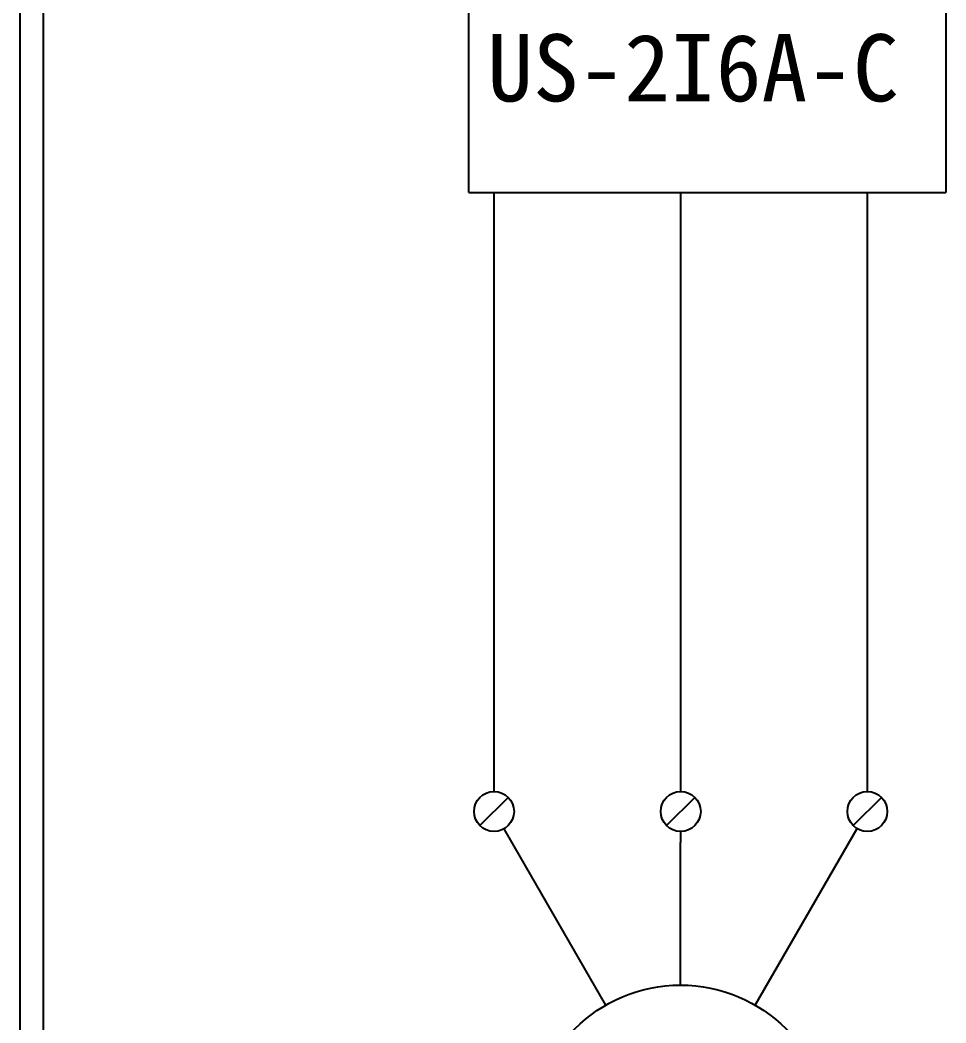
# Model space of a CAD drawing. Extents: x 10 to 297, y 3 to 207.
# Drawn here: x 10 to 59.6, y 45 to 98.7 of the extents above; entities that cross this region are included whole.
import ezdxf

# ---------------------------------------------------------------- set-up
doc = ezdxf.new("R2010")
doc.units = 0
doc.layers.get('0').update_dxf_attribs({"linetype": 'CONTINUOUS'})
doc.layers.add('圖框層', color=7, linetype='CONTINUOUS')
doc.layers.add('標尺寸層', color=3, linetype='CONTINUOUS')
doc.styles.add('STSL', font='kaiu.ttf')

msp = doc.modelspace()

# ---------------------------------------------------------------- linework, layer by layer
for p, q in [((36.15, 57.047), (34.635, 55.532)), ((46.15, 57.047), (44.635, 55.532)), ((56.15, 57.047), (54.635, 55.532)), ((41.381, 45.917), (35.928, 55.362)), ((49.381, 45.917), (54.84, 55.372)), ((45.38, 55.219), (45.381, 54.63)), ((45.381, 46.989), (45.381, 54.63))]:
    msp.add_line(p, q)
for centre, radius in [((35.392, 56.29), 1.071), ((45.392, 56.29), 1.071), ((55.392, 56.29), 1.071), ((45.381, 38.989), 8)]:
    msp.add_circle(centre, radius)
at = {"layer": '圖框層', "color": 7}
for p, q in [((10, 3), (10, 206.969)), ((11.25, 4.25), (11.25, 205.719))]:
    msp.add_line(p, q, dxfattribs=at)
at = {"layer": '標尺寸層', "color": 7}
for p, q in [((34.035, 89.463), (34.035, 100.602)), ((59.603, 100.602), (59.603, 89.463)), ((34.035, 89.463), (39.603, 89.463)), ((35.392, 57.361), (35.392, 89.463)), ((39.603, 89.463), (54.035, 89.463)), ((45.392, 57.361), (45.392, 89.463)), ((54.035, 89.463), (59.603, 89.463)), ((55.392, 57.361), (55.392, 89.463))]:
    msp.add_line(p, q, dxfattribs=at)

# ---------------------------------------------------------------- texts
at = {"layer": '圖框層', "color": 4, "style": 'STSL'}
msp.add_text('US-2I6A-C', height=3.6, dxfattribs=at).set_placement((35.028, 94.34))

doc.saveas('drawing.dxf')
